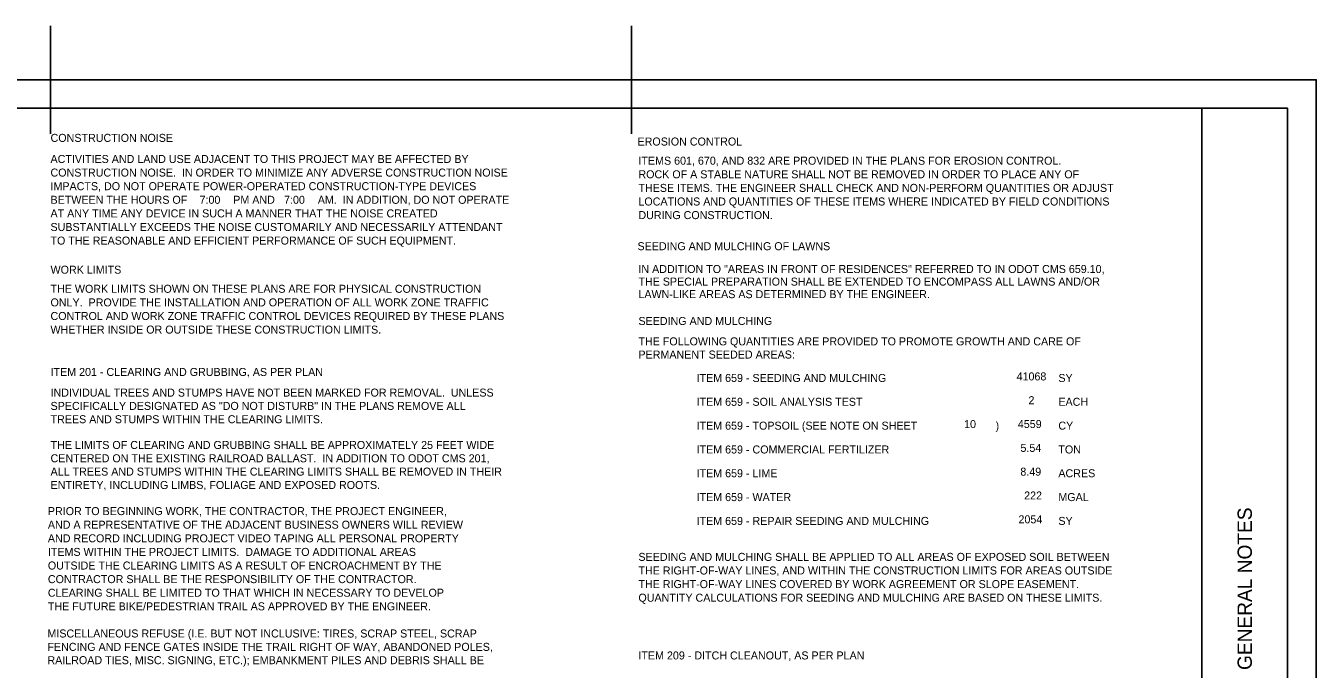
# Model space of a CAD drawing. Extents: x -61 to -14, y -133 to 32.
# Drawn here: x -45.88 to -23.31, y 20.73 to 31.98 of the extents above; entities that cross this region are included whole.
import ezdxf

# ---------------------------------------------------------------- set-up
doc = ezdxf.new("R2010")
doc.units = 0
for name, color, linetype in [('SC_Scratch1', 7, 'Continuous'), ('SH_Border', 7, 'Continuous'), ('SH_Cut_Line', 7, 'Continuous'), ('SH_Data', 7, 'Continuous'), ('SH_Text', 7, 'Continuous')]:
    doc.layers.add(name, color=color, linetype=linetype)

msp = doc.modelspace()

# ---------------------------------------------------------------- linework, layer by layer
at = {"layer": 'SC_Scratch1'}
for p, q in [((-45.45, 30.093), (-45.45, 31.984)), ((-35.292, 30.093), (-35.292, 31.984))]:
    msp.add_line(p, q, dxfattribs=at)
at = {"layer": 'SH_Border'}
msp.add_line((-25.314, 9.54), (-25.314, 30.54), dxfattribs=at)
msp.add_lwpolyline([(-55.814, 30.54), (-23.814, 30.54), (-23.814, 9.54), (-55.814, 9.54)], close=True, dxfattribs=at)
at = {"layer": 'SH_Cut_Line'}
msp.add_lwpolyline([(-57.314, 9.04), (-23.314, 9.04), (-23.314, 31.04), (-57.314, 31.04)], close=True, dxfattribs=at)

# ---------------------------------------------------------------- texts
at = {"layer": 'SH_Data'}
msp.add_text('GENERAL NOTES', height=0.25, rotation=90, dxfattribs=at).set_placement((-24.439, 20.715))
at = {"layer": 'SH_Text'}
for s, p in [('CONSTRUCTION NOISE', (-45.45, 29.953)), ('EROSION CONTROL', (-35.184, 29.889)), ('ACTIVITIES AND LAND USE ADJACENT TO THIS PROJECT MAY BE AFFECTED BY ', (-45.451, 29.584)), ('ITEMS 601, 670, AND 832 ARE PROVIDED IN THE PLANS FOR EROSION CONTROL.  ', (-35.168, 29.554)), ('CONSTRUCTION NOISE.  IN ORDER TO MINIMIZE ANY ADVERSE CONSTRUCTION NOISE', (-45.451, 29.346)), ('ROCK OF A STABLE NATURE SHALL NOT BE REMOVED IN ORDER TO PLACE ANY OF', (-35.168, 29.316)), ('IMPACTS, DO NOT OPERATE POWER-OPERATED CONSTRUCTION-TYPE DEVICES ', (-45.451, 29.108)), ('THESE ITEMS. THE ENGINEER SHALL CHECK AND NON-PERFORM QUANTITIES OR ADJUST ', (-35.168, 29.078)), ('BETWEEN THE HOURS OF ', (-45.451, 28.87)), ('7:00 ', (-42.844, 28.87)), ('PM AND ', (-42.255, 28.87)), ('7:00 ', (-41.366, 28.87)), ('AM.  IN ADDITION, DO NOT OPERATE', (-40.776, 28.87)), ('LOCATIONS AND QUANTITIES OF THESE ITEMS WHERE INDICATED BY FIELD CONDITIONS', (-35.168, 28.84)), ('AT ANY TIME ANY DEVICE IN SUCH A MANNER THAT THE NOISE CREATED ', (-45.451, 28.632)), ('DURING CONSTRUCTION.', (-35.168, 28.602)), ('SUBSTANTIALLY EXCEEDS THE NOISE CUSTOMARILY AND NECESSARILY ATTENDANT', (-45.451, 28.394)), ('TO THE REASONABLE AND EFFICIENT PERFORMANCE OF SUCH EQUIPMENT.', (-45.451, 28.156)), ('SEEDING AND MULCHING OF LAWNS', (-35.184, 28.058)), ('WORK LIMITS', (-45.45, 27.647)), ('IN ADDITION TO "AREAS IN FRONT OF RESIDENCES" REFERRED TO IN ODOT CMS 659.10,', (-35.168, 27.659)), ('THE SPECIAL PREPARATION SHALL BE EXTENDED TO ENCOMPASS ALL LAWNS AND/OR ', (-35.168, 27.439)), ('THE WORK LIMITS SHOWN ON THESE PLANS ARE FOR PHYSICAL CONSTRUCTION ', (-45.451, 27.313)), ('LAWN-LIKE AREAS AS DETERMINED BY THE ENGINEER.', (-35.168, 27.219)), ('ONLY.  PROVIDE THE INSTALLATION AND OPERATION OF ALL WORK ZONE TRAFFIC', (-45.451, 27.075)), ('CONTROL AND WORK ZONE TRAFFIC CONTROL DEVICES REQUIRED BY THESE PLANS', (-45.451, 26.837)), ('SEEDING AND MULCHING', (-35.168, 26.75)), ('WHETHER INSIDE OR OUTSIDE THESE CONSTRUCTION LIMITS.', (-45.451, 26.599)), ('THE FOLLOWING QUANTITIES ARE PROVIDED TO PROMOTE GROWTH AND CARE OF', (-35.168, 26.393)), ('PERMANENT SEEDED AREAS:', (-35.168, 26.163)), ('ITEM 201 - CLEARING AND GRUBBING, AS PER PLAN', (-45.45, 25.858)), ('ITEM 659 - SEEDING AND MULCHING', (-34.151, 25.753)), ('41068', (-28.554, 25.78)), ('SY', (-27.823, 25.753)), ('2', (-28.346, 25.364)), ('ITEM 659 - SOIL ANALYSIS TEST', (-34.151, 25.336)), ('EACH', (-27.823, 25.336)), ('ITEM 659 - TOPSOIL (SEE NOTE ON SHEET ', (-34.151, 24.919)), ('10', (-29.472, 24.947)), (')', (-28.921, 24.919)), ('4559', (-28.532, 24.947)), ('CY', (-27.823, 24.919)), ('ITEM 659 - COMMERCIAL FERTILIZER', (-34.151, 24.502)), ('5.54', (-28.486, 24.53)), ('TON', (-27.823, 24.502)), ('ITEM 659 - LIME', (-34.151, 24.086)), ('8.49', (-28.488, 24.114)), ('ACRES', (-27.823, 24.086)), ('ITEM 659 - WATER', (-34.151, 23.669)), ('222', (-28.422, 23.697)), ('MGAL', (-27.823, 23.669)), ('ITEM 659 - REPAIR SEEDING AND MULCHING', (-34.151, 23.252)), ('2054', (-28.521, 23.28)), ('SY', (-27.823, 23.252)), ('SEEDING AND MULCHING SHALL BE APPLIED TO ALL AREAS OF EXPOSED SOIL BETWEEN', (-35.168, 22.623)), ('THE RIGHT-OF-WAY LINES, AND WITHIN THE CONSTRUCTION LIMITS FOR AREAS OUTSIDE', (-35.168, 22.385)), ('THE RIGHT-OF-WAY LINES COVERED BY WORK AGREEMENT OR SLOPE EASEMENT.  ', (-35.168, 22.147)), ('QUANTITY CALCULATIONS FOR SEEDING AND MULCHING ARE BASED ON THESE LIMITS.', (-35.168, 21.909)), ('ITEM 209 - DITCH CLEANOUT, AS PER PLAN', (-35.168, 20.899))]:
    msp.add_text(s, height=0.14, dxfattribs=at).set_placement(p)
for s, p in [('INDIVIDUAL TREES AND STUMPS HAVE NOT BEEN MARKED FOR REMOVAL.  UNLESS', (-45.45, 25.497)), ('SPECIFICALLY DESIGNATED AS "DO NOT DISTURB" IN THE PLANS REMOVE ALL', (-45.45, 25.264)), ('TREES AND STUMPS WITHIN THE CLEARING LIMITS.', (-45.45, 25.031)), ('THE LIMITS OF CLEARING AND GRUBBING SHALL BE APPROXIMATELY 25 FEET WIDE', (-45.45, 24.581)), ('CENTERED ON THE EXISTING RAILROAD BALLAST.  IN ADDITION TO ODOT CMS 201,', (-45.45, 24.348)), ('ALL TREES AND STUMPS WITHIN THE CLEARING LIMITS SHALL BE REMOVED IN THEIR', (-45.45, 24.115)), ('ENTIRETY, INCLUDING LIMBS, FOLIAGE AND EXPOSED ROOTS.', (-45.45, 23.881)), ('PRIOR TO BEGINNING WORK, THE CONTRACTOR, THE PROJECT ENGINEER,', (-45.497, 23.424)), ('AND A REPRESENTATIVE OF THE ADJACENT BUSINESS OWNERS WILL REVIEW', (-45.497, 23.186)), ('AND RECORD INCLUDING PROJECT VIDEO TAPING ALL PERSONAL PROPERTY', (-45.497, 22.948)), ('ITEMS WITHIN THE PROJECT LIMITS.  DAMAGE TO ADDITIONAL AREAS ', (-45.497, 22.71)), ('OUTSIDE THE CLEARING LIMITS AS A RESULT OF ENCROACHMENT BY THE', (-45.497, 22.472)), ('CONTRACTOR SHALL BE THE RESPONSIBILITY OF THE CONTRACTOR. ', (-45.497, 22.234)), ('CLEARING SHALL BE LIMITED TO THAT WHICH IN NECESSARY TO DEVELOP', (-45.497, 21.996)), ('THE FUTURE BIKE/PEDESTRIAN TRAIL AS APPROVED BY THE ENGINEER.', (-45.497, 21.758)), ('MISCELLANEOUS REFUSE (I.E. BUT NOT INCLUSIVE: TIRES, SCRAP STEEL, SCRAP ', (-45.505, 21.283)), ('FENCING AND FENCE GATES INSIDE THE TRAIL RIGHT OF WAY, ABANDONED POLES,', (-45.505, 21.049)), ('RAILROAD TIES, MISC. SIGNING, ETC.); EMBANKMENT PILES AND DEBRIS SHALL BE ', (-45.505, 20.816))]:
    msp.add_text(s, height=0.14, rotation=360, dxfattribs=at).set_placement(p)

doc.saveas('drawing.dxf')
